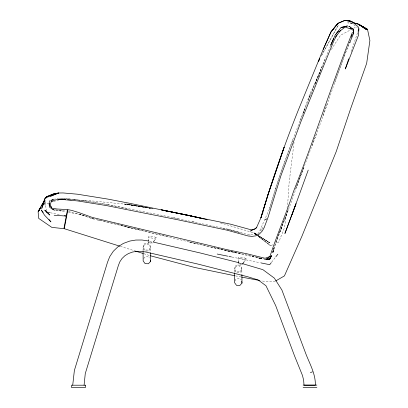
<?xml version="1.0" encoding="UTF-8"?>
<svg xmlns="http://www.w3.org/2000/svg" width="408" height="408" viewBox="0 0 408 408"><rect width="100%" height="100%" fill="white"/><g stroke="black" fill="none" stroke-linecap="round" stroke-linejoin="round"><path stroke-width="0.31" stroke-dasharray="2.04 1.53" d="M294.061 142.346L289.124 182.606L287.926 200.685L287.069 207.519M286.212 214.353L284.58 227.394L278.776 242.107L275.461 243.576M273.901 249.487L274.069 248.314L273.692 250.033M143.835 258.723L144.167 257.616L147.155 256.443L149.986 257.978M235.079 281L235.579 279.337L238.568 278.164L241.398 279.699M275.441 188.894L275.691 188.083M269.275 209.34L279.888 175.083L292.822 139.684L284.753 161.425M143.07 251.063L143.029 247.274L144.029 244.02L147.018 242.908L149.848 244.448L150.44 247.768L150.486 252.175M234.478 272.656L234.442 269L235.441 265.741L238.43 264.629L241.261 266.169L241.852 269.489L241.898 274.023M273.625 249.619C280.51 228.577 289.685 208.355 296.361 187.211L316.276 134.441M303.272 113.251L309.34 95.13L320.402 71.604M351.191 51.597L357.877 31.804M284.672 161.655L276.175 186.461L269.428 208.998L258.769 233.024L249.966 235.074L222.569 228.067L163.333 215.628L107.049 204.484L71.283 198.951M312.125 145.508L320.214 123.91L334.988 81.814M348.656 44.135L334.677 82.717M335.147 81.365L343.888 57.181M273.493 249.339L288.344 209.564L275.344 242.923M323.095 115.806L327.389 103.749M295.724 188.975L303.97 166.938L296.361 187.211M344.072 56.656L349.478 43.207M292.765 139.669L304.546 109.262L303.516 111.817M300.038 120.692L325.278 58.834M309.147 97.833L321.927 66.968M308.198 100.169L310.779 93.748M330.587 45.747L314.42 84.895M279.602 232.565L281.969 226.955M261.385 229.434L260.799 230.729L263.191 226.96M273.778 248.421L274.355 247.319M321.275 55.983L338.395 24.97L321.28 56.013M222.569 228.067L227.878 229.153L239.001 232.269M331.347 49.501L340.542 35.221L350.095 30.136M154.408 240.521L156.371 237.798L154.805 236.992L152.47 236.579L148.624 236.686L148.532 239.868M244.596 261.156L246.371 258.697L243.642 257.647L238.624 257.586L238.501 260.161M271.651 262.186L275.522 257.193M52.219 199.971L52.841 199.221L55.136 199.298M44.773 203.332L44.283 203.893L45.4 202.618L44.554 203.556M150.44 247.768L148.298 250.109L144.978 249.931L143.029 247.274M241.852 269.489L239.71 271.835L236.39 271.651L234.442 269M156.371 237.798L154.657 238.252L152.296 238.134L149.966 237.721L148.395 236.915M246.371 258.697L244.657 259.151L242.296 259.034L239.965 258.621L238.394 257.815M53.463 199.058L51.138 200.532M258.534 233.075L258.815 232.912M353.461 28.341L356.271 26.841M272.702 244.805L270.494 245.784L258.131 236.283M43.738 205.015L48.496 203.204M52.061 201.843L53.249 201.389M51.51 199.685L52.663 199.436M53.555 199.247L58.614 198.523M264.047 259.264L265.327 259.019L264.308 259.304L262.808 258.978M51.719 201.623L52.953 201.409M53.57 201.307L58.517 200.45M51.428 200.425L49.985 200.649L49.995 202.154M61.027 198.92L64.051 198.446L70.676 198.91M59.216 198.512L64.051 198.446L67.83 198.885M275.272 281.189L263.874 281.275L260.783 280.699M255.821 234.447L253.883 232.917L220.555 222.906L223.018 223.487M77.729 200.042L80.274 200.129L107.049 204.484M56.452 210.125L62.847 210.406M73.741 199.782L75.643 199.9M78.178 200.063L92.126 200.95L124.2 204.076L150.547 208.253M249.548 234.967L250.206 235.018M55.412 209.814L66.188 210.676M150.608 242.627L148.665 242.791L150.521 243.372M241.092 264.318L239.965 264.19M352.114 23.276L347.723 22.889L352.583 23.317M71.614 199.323L73.506 199.537M74.139 199.614L77.918 200.053M84.436 200.807L85.644 200.945M151.174 208.355L153.056 208.651M150.654 208.243L124.639 204.036L147.91 207.754M148.543 207.856L150.43 208.156M124.639 204.036L147.752 207.764M148.379 207.866L150.251 208.167M151.271 208.345L153.127 208.646M145.636 207.259L125.883 203.913L147.752 207.652M146.253 207.361L148.104 207.677M55.432 210.054L66.045 211.92M68.544 212.359L80.549 214.465L85.451 215.873M241.021 276.986L234.85 275.757M257.545 257.244L211.298 247.217L258.468 257.983M107.105 204.495L128.178 208.57M232.019 257.045L260.447 262.803M173.053 217.607L178.22 218.662M50.261 212.741L59.517 214.654M235.732 252.771L225.42 250.527M257.474 257.341L250.155 255.729M262.997 258.529L264.226 258.794M192.418 221.631L195.116 222.222M240.72 253.796L188.843 241.893L210.747 247.09M149.547 241.23L152.5 241.898M349.447 21.925L350.625 22.2M80.549 214.465L79.876 214.236L91.443 218.418L119.595 225.17M195.968 243.601L119.978 225.267L168.983 237.099M126.679 226.93L140.786 230.301M130.116 227.756L98.925 219.749M91.443 218.418L93.932 219.05M227.878 229.153L242.214 233.09M68.253 210.997L94.855 219.341M120.299 246.335L134.788 250.874M143.846 253.715L149.884 255.607M239.017 263.95L238.665 263.685M256.52 234.478L253.847 232.8L256.408 234.508M257.055 234.814L269.892 242.867L257.927 235.487M257.596 235.171L253.847 232.8L257.417 235.151M258.137 235.513L269.923 242.979L256.918 234.85M256.153 234.727L253.679 232.866L256.153 234.763M258.126 236.217L270.489 245.545L257.846 235.977M350.9 22.522L357.393 27.627M352.435 30.014L352.553 30.722M45.135 201.95L46.288 210.1M148.609 241.664L148.665 242.791L148.609 241.623M144.039 245.111L143.04 248.385L144.988 250.991L148.303 251.088L150.45 248.701L149.858 245.397L147.028 243.928L144.039 245.111M235.457 266.837L234.452 270.111L236.4 272.712L239.715 272.814L241.862 270.422L241.271 267.118L238.44 265.654L235.457 266.837M99.506 220.437L97.67 220.004L99.506 220.437"/><path stroke-width="0.61" d="M353.43 33.782L353.552 29.177L353.43 33.782L349.666 42.804L350.069 42.233M366.466 29.095L358.469 24.159L356.225 23.639L348.406 20.553L351.864 21.527L358.04 26.632L358.892 28.805L358.525 35.103L345.311 68.988L348.758 58.793M84.089 385.203L85.267 373.58L118.351 265.577L119.784 261.895L122.012 258.519L124.909 255.729L128.362 253.587L132.59 252.037L136.726 251.338L141.173 251.313L145.942 252.032L198.013 264.093L247.529 276.7L258.162 279.954L265.965 285.743L275.706 305.668L294.51 355.822L302.481 375.493L303.634 380.2L304.031 385.203L315.364 385.203C315.665 373.177 308.953 362.651 305.062 351.701L281.903 290.027L274.334 278.103L262.895 269.663L242.668 263.701M72.716 385.203L74.378 370.433L107.513 262.257L109.701 256.719L113.307 251.262L117.968 246.774L123.389 243.408L129.759 241.067L135.762 240.047L141.989 240.011L148.364 240.965M54.815 210.227L52.933 209.615L49.506 207.121L49.082 203.765L49.49 200.812M259.911 258.514L258.871 257.953L259.911 258.514L261.819 258.636L261.094 258.463M352.42 32.324C331.735 84.466 314.762 138.149 293.969 190.312L293.372 191.949C286.222 213.705 277.027 234.712 269.928 256.454L265.052 258.249L247.483 253.914L226.216 249.507L92.29 217.439L78.729 212.522L71.66 210.36L67.876 209.651L64.265 228.689L119.697 246.146M273.187 251.165L272.779 252.511L273.049 251.777M254.587 229.398L250.604 229.668L230.515 224.165L129.244 203.215L108.023 199.119L77.357 194.193L63.051 192.948L58.609 192.999L53.611 193.902L46.568 196.753L44.691 198.818L41.723 208.457L44.222 201.042L42.264 206.708L43.86 202.694M268.071 194.417L284.121 147.268L268.092 194.422L260.916 217.857C271.687 181.285 284.274 145.268 298.416 109.864L323.228 49.348L330.949 32.002L337.839 23.389L344.867 20.4L351.864 21.527L348.406 20.553M268.102 194.417L260.885 217.846L256.591 227.511L254.99 229.021M262.421 213.874L262.971 212.129M358.081 31.207L358.892 28.805M292.062 214.562L308.219 170.111M351.217 37.138L352.298 34.18M273.345 250.966L272.998 251.894L273.692 250.033M349.845 26.444L349.299 26.321L353.43 29.534L350.472 27.734M44.268 201.47L42.85 204.821L43.916 202.516M333.494 38.908L330.704 45.227L335.407 34.588M333.576 38.735L333.77 38.296M323.238 49.353L330.949 32.002L337.839 23.389L344.867 20.4L351.859 21.532M50.49 196.396L58.609 192.999L53.606 193.902L46.568 196.753L46.038 197.906L46.568 196.753M43.727 202.281L44.712 200.226M337.003 34.792L333.729 41.111L300.936 121.625L280.821 175.981L267.98 217.525L264.083 227.827L262.186 231.117L259.468 233.983L255.893 235.829L251.95 236.385L248.115 235.977L227.093 230.183L177.454 219.703L106.361 205.55L77.77 200.945L63.464 199.599L56.37 199.767L51.469 200.976L50.281 204.571L51.311 207.442M39.872 208.998L38.107 211.681L38.683 218.372L51.836 227.389L63.913 228.659L67.524 209.605L57.079 208.998L52.311 208.248M343.235 27.137L347.524 25.934L341.068 27.407L336.421 33.548L338.395 31.044M39.953 208.325L39.041 209.967L39.862 209.013M39.913 208.396L40.52 207.315M40.458 207.422L41.84 204.969M41.091 206.295L42.611 203.612M42.585 203.658L44.176 200.889M45.727 198.201L46.568 196.753M154.408 240.521L153.281 242.077L200.66 253.077L239.032 262.747M335.539 34.665L336.656 33.125M244.239 261.65L242.464 264.109L239.481 263.471M271.269 262.686L269.719 264.685L261.064 262.93M275.91 256.693L277.843 254.194M335.422 37.072L340.782 30.233M39.428 209.926L38.255 211.4L39.392 209.972M330.965 32.013L337.865 23.419M38.449 211.048L39.234 210.079M51.143 201.272L51.903 200.354M38.714 210.564L39.902 209.136M150.491 252.802L150.578 261.355L148.436 263.767L145.115 263.629L143.167 260.947L143.075 251.695M241.903 274.523L241.99 283.081L239.848 285.493L236.528 285.35L234.58 282.668L234.488 273.416M40.739 207.789L39.443 209.243L40.698 207.84M49.082 203.765L49.495 203.363M338.926 31.875L345.137 27.025L351.553 29.325M256.8 227.669L250.436 231.091L251.991 230.459M275.813 280.877L284.432 275.895L301.884 236.339L336.192 151.659L350.63 108.727L366.675 63.306L369.893 40.565L367.506 29.325L358.505 24.179L353.568 22.889M312.446 371.856L310.411 372.596M45.135 197.997L58.609 192.999M342.383 27.377L341.165 27.53M342.292 27.244L343.337 27.107M349.472 26.362L348.611 26.596M303.124 385.101L316.873 385.101M303.124 387.503L316.873 387.503M58.007 199.395L65.642 199.645M67.549 199.706L71.369 199.833M54.172 215.246L66.3 216.051L64.454 215.669M355.878 23.613L357.133 23.725M52.933 209.615L53.938 209.712M194.672 216.801L161.257 209.804L175.501 212.731M67.305 210.763L67.657 210.809M241.638 277.103L259.549 280.464M167.229 211.125L164.771 210.64L167.311 211.16M170.294 211.732L173.364 212.344M174.593 212.583L179.5 213.557M180.729 213.802L191.158 215.873M259.947 258.386L260.891 258.575M172.293 212.16L175.409 212.782M180.392 213.782L187.246 215.159M188.491 215.409L189.735 215.659L176.735 212.986M217.189 254.041L227.695 256.168M228.929 256.418L231.402 256.923M49.643 212.614L46.558 211.981L44.763 210.12L49.837 215.036L46.558 211.981L46.379 210.727M234.85 275.757L194.749 267.475L150.486 255.796M151.164 242.709L152.113 242.949M201.618 218.413L194.213 216.719L197.865 217.597M190.378 215.786L207.111 219.642M195.906 217.092L198.37 217.673M199.604 217.964L203.301 218.836M354.384 23.185L355.603 23.485M135.395 251.063L143.244 253.526M349.972 28.274L351.701 28.902M359.575 24.97L367.389 29.345L359.366 24.761L366.358 29.6L359.009 24.48M359.356 24.755L366.491 29.116M43.187 212.379L41.249 210.003L44.533 215.205L50.949 221.891L49.006 219.514M50.888 206.504L51.908 208.06M49.24 204.168L50.118 206.392M241.694 281.387L241.99 283.081M150.379 260.228L150.578 261.355M44.691 198.818L45.048 201.322M238.527 260.753L238.634 263.099M148.532 239.868L148.583 241.102M271.57 255.668L269.663 259.049L266.511 258.932L265.598 259.508L269.836 259.233L271.57 255.668M295.958 203.847L284.952 233.381L295.958 203.847M270.968 256.122L269.663 259.049L266.654 258.845L270.968 256.122M319.785 58.752L318.296 61.521L319.785 58.767M266.276 218.938L265.72 219.509L266.276 218.938M85.359 385.203L71.609 385.203L71.609 387.6L85.359 387.6L85.359 385.203M192.979 216.434L190.511 215.873L192.959 216.449"/></g></svg>
